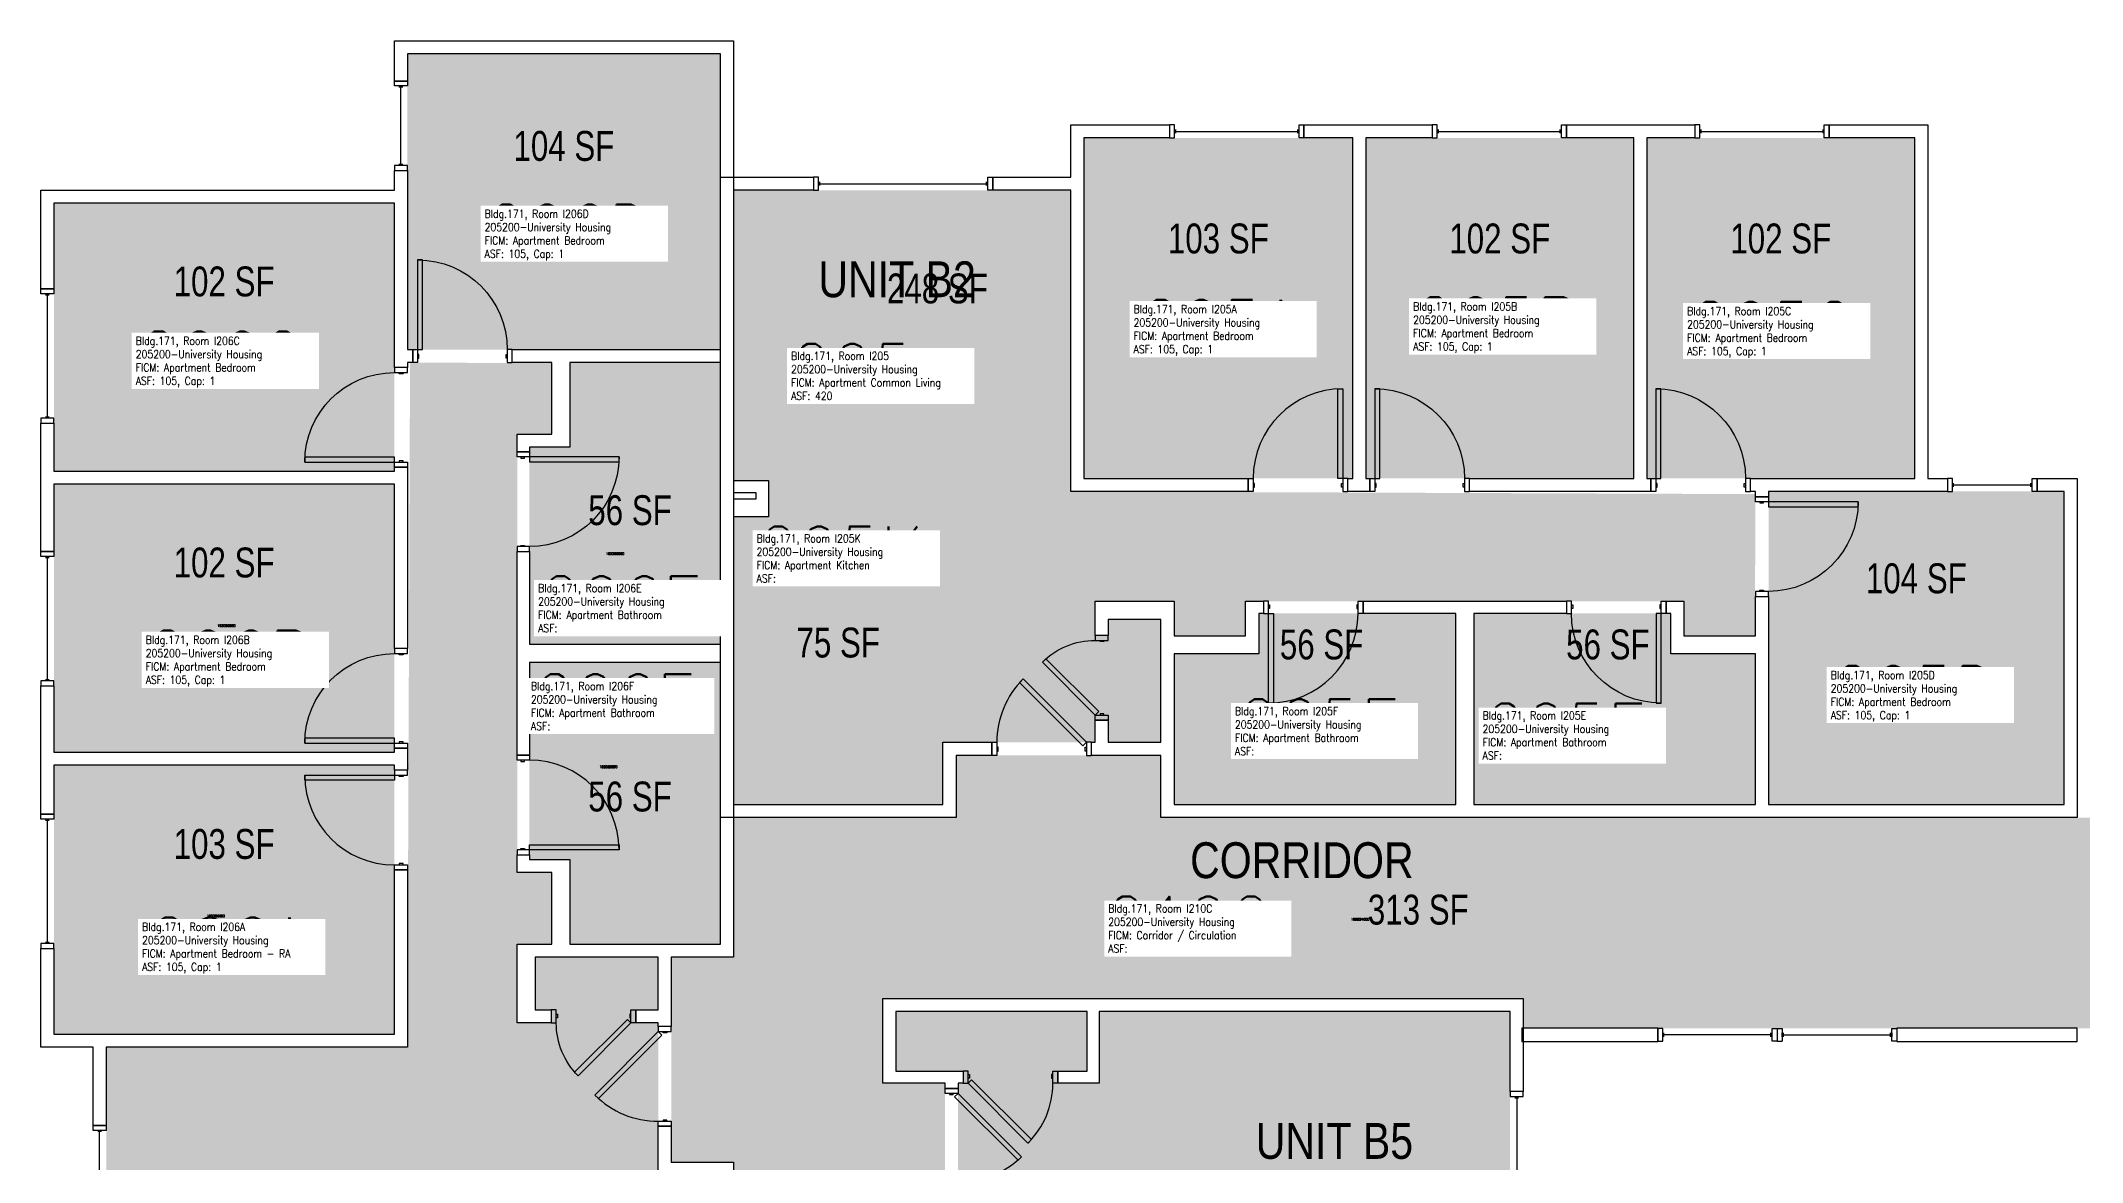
# Model space of a CAD drawing. Header units: inches. Extents: x 79 to 1966, y -19 to 1892.
# Drawn here: x 79 to 899, y 1441 to 1892 of the extents above; entities that cross this region are included whole.
import ezdxf
from ezdxf.enums import TextEntityAlignment as Align

# ---------------------------------------------------------------- set-up
doc = ezdxf.new("R2010")
doc.units = ezdxf.units.IN
doc.header["$LTSCALE"] = 48
doc.header["$MEASUREMENT"] = 0
for name, color, linetype in [('A-AREA-IDEN', 1, 'Continuous'), ('A-DOOR', 2, 'Continuous'), ('A-GLAZ', 1, 'Continuous'), ('A-IDEN-RNUM', 7, 'Continuous'), ('A-IDEN-SNUM', 4, 'Continuous'), ('A-IDEN-VNUM', 4, 'Continuous'), ('A-WALL', 5, 'Continuous'), ('AREA-TEXT', 3, 'Continuous'), ('Rooms-Category-Color', 7, 'Continuous'), ('Rooms-College-Color', 7, 'Continuous'), ('Rooms-Department-Color', 7, 'Continuous'), ('Rooms-Division-Color', 7, 'Continuous'), ('Rooms-Information', 7, 'Continuous')]:
    doc.layers.add(name, color=color, linetype=linetype)
doc.styles.add('AREA', font='arial.ttf', dxfattribs={"width": 0.75, "height": 12})
doc.styles.add('ROOMSNUMBER', font='txt.shx', dxfattribs={"height": 0.03})
doc.styles.add('ROOMVNUMBER', font='simplex.shx', dxfattribs={"width": 0.85})
doc.styles.get("Standard").update_dxf_attribs({"font": 'ARIALN.TTF'})

msp = doc.modelspace()

# ---------------------------------------------------------------- hatches: boundary and pattern name
h = msp.add_hatch()
h.set_pattern_fill('ANSI31', color=256, style=0)
h.set_pattern_definition([(135, (956.54862, 2230.9285), (0.088388348, 0.088388348), [])])
h.paths.add_polyline_path([(625.08, 1646.98), (566.34, 1646.98), (566.34, 1637.77), (625.08, 1637.77)], flags=9)
h = msp.add_hatch()
h.set_pattern_fill('ANSI31', color=256, style=0)
h.set_pattern_definition([(225, (-293.52646, 1951.06687), (-0.088388348, 0.088388348), [])])
h.paths.add_polyline_path([(290.42, 1619.6), (290.42, 1560.86), (299.63, 1560.86), (299.63, 1619.6)], flags=9)
at = {"layer": 'Rooms-Category-Color', "true_color": 0x728ef3}
for points in [[(352.32, 1886.57), (226.57, 1886.59), (226.57, 1767.84), (352.32, 1767.84)], [(606.32, 1852.84), (498.32, 1852.84), (498.32, 1716.09), (606.32, 1716.09), (606.3, 1852.39)], [(719.19, 1852.84), (611.57, 1852.84), (611.55, 1716.1), (719.19, 1716.09), (719.18, 1852.39)], [(724.44, 1852.84), (832.07, 1852.84), (832.07, 1716.09), (724.43, 1716.1), (724.43, 1852.39)], [(768.07, 1652.84), (739.32, 1652.84), (739.32, 1666.71), (563.28, 1666.71), (563.28, 1652.84), (534.53, 1652.84), (534.53, 1666.71), (502.84, 1666.71), (502.84, 1653.04), (508.09, 1653.04), (508.09, 1659.46), (529.28, 1659.46), (529.28, 1610.09), (508.09, 1610.09), (508.09, 1619.04), (502.84, 1619.04), (502.84, 1610.09), (441.71, 1610.09), (441.71, 1715.21), (357.57, 1715.21), (357.57, 1831.84), (493.07, 1831.84), (493.07, 1710.84), (768.07, 1709.77), (767.85, 1652.84)], [(84.57, 1718.96), (84.57, 1826.59), (221.32, 1826.59), (221.3, 1718.95), (85.01, 1718.95)], [(284.57, 1762.59), (284.57, 1733.84), (270.69, 1733.84), (270.69, 1557.8), (284.57, 1557.8), (284.57, 1529.05), (270.69, 1529.05), (270.69, 1497.35), (284.37, 1497.35), (284.37, 1502.6), (277.94, 1502.6), (277.94, 1523.8), (327.32, 1523.8), (327.32, 1502.6), (318.37, 1502.6), (318.37, 1497.35), (327.32, 1497.35), (327.32, 1436.23), (222.19, 1436.23), (222.19, 1352.09), (105.57, 1352.09), (105.57, 1487.59), (226.57, 1487.59), (227.63, 1762.59), (284.57, 1762.37)], [(275.57, 1728.57), (275.57, 1649.44), (352.32, 1649.44), (352.32, 1762.57), (291.82, 1762.59), (291.82, 1728.59)], [(371.57, 1715.21), (371.57, 1700.59), (357.57, 1700.59), (357.57, 1585.09), (441.71, 1585.09), (441.71, 1715.21)], [(84.57, 1713.71), (84.57, 1606.09), (221.3, 1606.07), (221.32, 1713.71), (85.01, 1713.7)], [(892.05, 1585.09), (892.07, 1710.84), (773.32, 1710.84), (773.32, 1585.09)], [(647.66, 1585.09), (534.53, 1585.09), (534.53, 1645.59), (568.53, 1645.59), (568.53, 1661.84), (647.68, 1661.84)], [(734.05, 1661.84), (654.93, 1661.84), (654.93, 1585.09), (768.05, 1585.09), (768.07, 1645.59), (734.07, 1645.59)], [(352.32, 1642.18), (352.32, 1529.05), (291.82, 1529.05), (291.82, 1563.05), (275.57, 1563.05), (275.57, 1642.19)], [(84.57, 1600.84), (84.57, 1492.84), (221.32, 1492.84), (221.32, 1600.84), (85.01, 1600.82)], [(422.79, 1501.96), (499.54, 1501.96), (499.54, 1477.99), (487.79, 1477.99), (487.79, 1473.12), (504.42, 1473.12), (504.42, 1501.96), (669.54, 1501.96), (669.54, 1366.46), (548.54, 1366.46), (548.54, 978.59), (490.54, 978.59), (490.54, 1007.71), (500.54, 1007.71), (500.54, 1184.79), (490.54, 1184.79), (490.54, 1213.92), (504.41, 1213.92), (504.41, 1243.54), (497.16, 1243.54), (497.16, 1355.67), (436.79, 1355.67), (436.79, 1362.92), (422.79, 1362.92), (422.79, 1409.12), (447.79, 1409.12), (447.79, 1473.12), (449.79, 1473.12), (449.79, 1477.99), (422.79, 1477.99)]]:
    msp.add_hatch(color=171, dxfattribs=at).paths.add_polyline_path(points)
at = {"layer": 'Rooms-Category-Color', "true_color": 0xadadad}
for points in [[(357.57, 1579.84), (446.96, 1579.84), (446.96, 1604.84), (529.28, 1604.84), (529.28, 1579.84), (906.57, 1579.84), (906.57, 1495.21), (674.79, 1495.21), (674.79, 1507.21), (417.54, 1507.21), (332.57, 1507.21), (332.57, 1523.8), (357.57, 1523.8)], [(332.57, 1507.21), (417.54, 1507.21), (417.54, 1473.12), (442.54, 1473.12), (442.54, 1413.99), (417.54, 1413.99), (417.54, 849.34), (357.57, 809.24), (357.57, 1175.12), (332.57, 1175.12), (332.57, 1257.44), (357.57, 1257.44), (357.57, 1441.48), (332.57, 1441.48)]]:
    msp.add_hatch(color=253, dxfattribs=at).paths.add_polyline_path(points)
at = {"layer": 'Rooms-College-Color', "true_color": 0xadadad}
for points in [[(352.32, 1886.57), (226.57, 1886.59), (226.57, 1767.84), (352.32, 1767.84)], [(606.32, 1852.84), (498.32, 1852.84), (498.32, 1716.09), (606.32, 1716.09), (606.3, 1852.39)], [(719.19, 1852.84), (611.57, 1852.84), (611.55, 1716.1), (719.19, 1716.09), (719.18, 1852.39)], [(724.44, 1852.84), (832.07, 1852.84), (832.07, 1716.09), (724.43, 1716.1), (724.43, 1852.39)], [(768.07, 1652.84), (739.32, 1652.84), (739.32, 1666.71), (563.28, 1666.71), (563.28, 1652.84), (534.53, 1652.84), (534.53, 1666.71), (502.84, 1666.71), (502.84, 1653.04), (508.09, 1653.04), (508.09, 1659.46), (529.28, 1659.46), (529.28, 1610.09), (508.09, 1610.09), (508.09, 1619.04), (502.84, 1619.04), (502.84, 1610.09), (441.71, 1610.09), (441.71, 1715.21), (357.57, 1715.21), (357.57, 1831.84), (493.07, 1831.84), (493.07, 1710.84), (768.07, 1709.77), (767.85, 1652.84)], [(84.57, 1718.96), (84.57, 1826.59), (221.32, 1826.59), (221.3, 1718.95), (85.01, 1718.95)], [(284.57, 1762.59), (284.57, 1733.84), (270.69, 1733.84), (270.69, 1557.8), (284.57, 1557.8), (284.57, 1529.05), (270.69, 1529.05), (270.69, 1497.35), (284.37, 1497.35), (284.37, 1502.6), (277.94, 1502.6), (277.94, 1523.8), (327.32, 1523.8), (327.32, 1502.6), (318.37, 1502.6), (318.37, 1497.35), (327.32, 1497.35), (327.32, 1436.23), (222.19, 1436.23), (222.19, 1352.09), (105.57, 1352.09), (105.57, 1487.59), (226.57, 1487.59), (227.63, 1762.59), (284.57, 1762.37)], [(275.57, 1728.57), (275.57, 1649.44), (352.32, 1649.44), (352.32, 1762.57), (291.82, 1762.59), (291.82, 1728.59)], [(371.57, 1715.21), (371.57, 1700.59), (357.57, 1700.59), (357.57, 1585.09), (441.71, 1585.09), (441.71, 1715.21)], [(84.57, 1713.71), (84.57, 1606.09), (221.3, 1606.07), (221.32, 1713.71), (85.01, 1713.7)], [(892.05, 1585.09), (892.07, 1710.84), (773.32, 1710.84), (773.32, 1585.09)], [(647.66, 1585.09), (534.53, 1585.09), (534.53, 1645.59), (568.53, 1645.59), (568.53, 1661.84), (647.68, 1661.84)], [(734.05, 1661.84), (654.93, 1661.84), (654.93, 1585.09), (768.05, 1585.09), (768.07, 1645.59), (734.07, 1645.59)], [(352.32, 1642.18), (352.32, 1529.05), (291.82, 1529.05), (291.82, 1563.05), (275.57, 1563.05), (275.57, 1642.19)], [(84.57, 1600.84), (84.57, 1492.84), (221.32, 1492.84), (221.32, 1600.84), (85.01, 1600.82)], [(357.57, 1579.84), (446.96, 1579.84), (446.96, 1604.84), (529.28, 1604.84), (529.28, 1579.84), (906.57, 1579.84), (906.57, 1495.21), (674.79, 1495.21), (674.79, 1507.21), (417.54, 1507.21), (332.57, 1507.21), (332.57, 1523.8), (357.57, 1523.8)], [(332.57, 1507.21), (417.54, 1507.21), (417.54, 1473.12), (442.54, 1473.12), (442.54, 1413.99), (417.54, 1413.99), (417.54, 849.34), (357.57, 809.24), (357.57, 1175.12), (332.57, 1175.12), (332.57, 1257.44), (357.57, 1257.44), (357.57, 1441.48), (332.57, 1441.48)], [(422.79, 1501.96), (499.54, 1501.96), (499.54, 1477.99), (487.79, 1477.99), (487.79, 1473.12), (504.42, 1473.12), (504.42, 1501.96), (669.54, 1501.96), (669.54, 1366.46), (548.54, 1366.46), (548.54, 978.59), (490.54, 978.59), (490.54, 1007.71), (500.54, 1007.71), (500.54, 1184.79), (490.54, 1184.79), (490.54, 1213.92), (504.41, 1213.92), (504.41, 1243.54), (497.16, 1243.54), (497.16, 1355.67), (436.79, 1355.67), (436.79, 1362.92), (422.79, 1362.92), (422.79, 1409.12), (447.79, 1409.12), (447.79, 1473.12), (449.79, 1473.12), (449.79, 1477.99), (422.79, 1477.99)]]:
    msp.add_hatch(color=253, dxfattribs=at).paths.add_polyline_path(points)
at = {"layer": 'Rooms-Department-Color', "true_color": 0x604aed}
for points in [[(352.32, 1886.57), (226.57, 1886.59), (226.57, 1767.84), (352.32, 1767.84)], [(606.32, 1852.84), (498.32, 1852.84), (498.32, 1716.09), (606.32, 1716.09), (606.3, 1852.39)], [(719.19, 1852.84), (611.57, 1852.84), (611.55, 1716.1), (719.19, 1716.09), (719.18, 1852.39)], [(724.44, 1852.84), (832.07, 1852.84), (832.07, 1716.09), (724.43, 1716.1), (724.43, 1852.39)], [(768.07, 1652.84), (739.32, 1652.84), (739.32, 1666.71), (563.28, 1666.71), (563.28, 1652.84), (534.53, 1652.84), (534.53, 1666.71), (502.84, 1666.71), (502.84, 1653.04), (508.09, 1653.04), (508.09, 1659.46), (529.28, 1659.46), (529.28, 1610.09), (508.09, 1610.09), (508.09, 1619.04), (502.84, 1619.04), (502.84, 1610.09), (441.71, 1610.09), (441.71, 1715.21), (357.57, 1715.21), (357.57, 1831.84), (493.07, 1831.84), (493.07, 1710.84), (768.07, 1709.77), (767.85, 1652.84)], [(84.57, 1718.96), (84.57, 1826.59), (221.32, 1826.59), (221.3, 1718.95), (85.01, 1718.95)], [(284.57, 1762.59), (284.57, 1733.84), (270.69, 1733.84), (270.69, 1557.8), (284.57, 1557.8), (284.57, 1529.05), (270.69, 1529.05), (270.69, 1497.35), (284.37, 1497.35), (284.37, 1502.6), (277.94, 1502.6), (277.94, 1523.8), (327.32, 1523.8), (327.32, 1502.6), (318.37, 1502.6), (318.37, 1497.35), (327.32, 1497.35), (327.32, 1436.23), (222.19, 1436.23), (222.19, 1352.09), (105.57, 1352.09), (105.57, 1487.59), (226.57, 1487.59), (227.63, 1762.59), (284.57, 1762.37)], [(275.57, 1728.57), (275.57, 1649.44), (352.32, 1649.44), (352.32, 1762.57), (291.82, 1762.59), (291.82, 1728.59)], [(371.57, 1715.21), (371.57, 1700.59), (357.57, 1700.59), (357.57, 1585.09), (441.71, 1585.09), (441.71, 1715.21)], [(84.57, 1713.71), (84.57, 1606.09), (221.3, 1606.07), (221.32, 1713.71), (85.01, 1713.7)], [(892.05, 1585.09), (892.07, 1710.84), (773.32, 1710.84), (773.32, 1585.09)], [(647.66, 1585.09), (534.53, 1585.09), (534.53, 1645.59), (568.53, 1645.59), (568.53, 1661.84), (647.68, 1661.84)], [(734.05, 1661.84), (654.93, 1661.84), (654.93, 1585.09), (768.05, 1585.09), (768.07, 1645.59), (734.07, 1645.59)], [(352.32, 1642.18), (352.32, 1529.05), (291.82, 1529.05), (291.82, 1563.05), (275.57, 1563.05), (275.57, 1642.19)], [(84.57, 1600.84), (84.57, 1492.84), (221.32, 1492.84), (221.32, 1600.84), (85.01, 1600.82)], [(422.79, 1501.96), (499.54, 1501.96), (499.54, 1477.99), (487.79, 1477.99), (487.79, 1473.12), (504.42, 1473.12), (504.42, 1501.96), (669.54, 1501.96), (669.54, 1366.46), (548.54, 1366.46), (548.54, 978.59), (490.54, 978.59), (490.54, 1007.71), (500.54, 1007.71), (500.54, 1184.79), (490.54, 1184.79), (490.54, 1213.92), (504.41, 1213.92), (504.41, 1243.54), (497.16, 1243.54), (497.16, 1355.67), (436.79, 1355.67), (436.79, 1362.92), (422.79, 1362.92), (422.79, 1409.12), (447.79, 1409.12), (447.79, 1473.12), (449.79, 1473.12), (449.79, 1477.99), (422.79, 1477.99)]]:
    msp.add_hatch(color=173, dxfattribs=at).paths.add_polyline_path(points)
at = {"layer": 'Rooms-Department-Color', "true_color": 0xacacac}
for points in [[(357.57, 1579.84), (446.96, 1579.84), (446.96, 1604.84), (529.28, 1604.84), (529.28, 1579.84), (906.57, 1579.84), (906.57, 1495.21), (674.79, 1495.21), (674.79, 1507.21), (417.54, 1507.21), (332.57, 1507.21), (332.57, 1523.8), (357.57, 1523.8)], [(332.57, 1507.21), (417.54, 1507.21), (417.54, 1473.12), (442.54, 1473.12), (442.54, 1413.99), (417.54, 1413.99), (417.54, 849.34), (357.57, 809.24), (357.57, 1175.12), (332.57, 1175.12), (332.57, 1257.44), (357.57, 1257.44), (357.57, 1441.48), (332.57, 1441.48)]]:
    msp.add_hatch(color=253, dxfattribs=at).paths.add_polyline_path(points)
at = {"layer": 'Rooms-Division-Color', "true_color": 0x604aed}
for points in [[(352.32, 1886.57), (226.57, 1886.59), (226.57, 1767.84), (352.32, 1767.84)], [(606.32, 1852.84), (498.32, 1852.84), (498.32, 1716.09), (606.32, 1716.09), (606.3, 1852.39)], [(719.19, 1852.84), (611.57, 1852.84), (611.55, 1716.1), (719.19, 1716.09), (719.18, 1852.39)], [(724.44, 1852.84), (832.07, 1852.84), (832.07, 1716.09), (724.43, 1716.1), (724.43, 1852.39)], [(768.07, 1652.84), (739.32, 1652.84), (739.32, 1666.71), (563.28, 1666.71), (563.28, 1652.84), (534.53, 1652.84), (534.53, 1666.71), (502.84, 1666.71), (502.84, 1653.04), (508.09, 1653.04), (508.09, 1659.46), (529.28, 1659.46), (529.28, 1610.09), (508.09, 1610.09), (508.09, 1619.04), (502.84, 1619.04), (502.84, 1610.09), (441.71, 1610.09), (441.71, 1715.21), (357.57, 1715.21), (357.57, 1831.84), (493.07, 1831.84), (493.07, 1710.84), (768.07, 1709.77), (767.85, 1652.84)], [(84.57, 1718.96), (84.57, 1826.59), (221.32, 1826.59), (221.3, 1718.95), (85.01, 1718.95)], [(284.57, 1762.59), (284.57, 1733.84), (270.69, 1733.84), (270.69, 1557.8), (284.57, 1557.8), (284.57, 1529.05), (270.69, 1529.05), (270.69, 1497.35), (284.37, 1497.35), (284.37, 1502.6), (277.94, 1502.6), (277.94, 1523.8), (327.32, 1523.8), (327.32, 1502.6), (318.37, 1502.6), (318.37, 1497.35), (327.32, 1497.35), (327.32, 1436.23), (222.19, 1436.23), (222.19, 1352.09), (105.57, 1352.09), (105.57, 1487.59), (226.57, 1487.59), (227.63, 1762.59), (284.57, 1762.37)], [(275.57, 1728.57), (275.57, 1649.44), (352.32, 1649.44), (352.32, 1762.57), (291.82, 1762.59), (291.82, 1728.59)], [(371.57, 1715.21), (371.57, 1700.59), (357.57, 1700.59), (357.57, 1585.09), (441.71, 1585.09), (441.71, 1715.21)], [(84.57, 1713.71), (84.57, 1606.09), (221.3, 1606.07), (221.32, 1713.71), (85.01, 1713.7)], [(892.05, 1585.09), (892.07, 1710.84), (773.32, 1710.84), (773.32, 1585.09)], [(647.66, 1585.09), (534.53, 1585.09), (534.53, 1645.59), (568.53, 1645.59), (568.53, 1661.84), (647.68, 1661.84)], [(734.05, 1661.84), (654.93, 1661.84), (654.93, 1585.09), (768.05, 1585.09), (768.07, 1645.59), (734.07, 1645.59)], [(352.32, 1642.18), (352.32, 1529.05), (291.82, 1529.05), (291.82, 1563.05), (275.57, 1563.05), (275.57, 1642.19)], [(84.57, 1600.84), (84.57, 1492.84), (221.32, 1492.84), (221.32, 1600.84), (85.01, 1600.82)], [(422.79, 1501.96), (499.54, 1501.96), (499.54, 1477.99), (487.79, 1477.99), (487.79, 1473.12), (504.42, 1473.12), (504.42, 1501.96), (669.54, 1501.96), (669.54, 1366.46), (548.54, 1366.46), (548.54, 978.59), (490.54, 978.59), (490.54, 1007.71), (500.54, 1007.71), (500.54, 1184.79), (490.54, 1184.79), (490.54, 1213.92), (504.41, 1213.92), (504.41, 1243.54), (497.16, 1243.54), (497.16, 1355.67), (436.79, 1355.67), (436.79, 1362.92), (422.79, 1362.92), (422.79, 1409.12), (447.79, 1409.12), (447.79, 1473.12), (449.79, 1473.12), (449.79, 1477.99), (422.79, 1477.99)]]:
    msp.add_hatch(color=173, dxfattribs=at).paths.add_polyline_path(points)
at = {"layer": 'Rooms-Division-Color', "true_color": 0xadadad}
for points in [[(357.57, 1579.84), (446.96, 1579.84), (446.96, 1604.84), (529.28, 1604.84), (529.28, 1579.84), (906.57, 1579.84), (906.57, 1495.21), (674.79, 1495.21), (674.79, 1507.21), (417.54, 1507.21), (332.57, 1507.21), (332.57, 1523.8), (357.57, 1523.8)], [(332.57, 1507.21), (417.54, 1507.21), (417.54, 1473.12), (442.54, 1473.12), (442.54, 1413.99), (417.54, 1413.99), (417.54, 849.34), (357.57, 809.24), (357.57, 1175.12), (332.57, 1175.12), (332.57, 1257.44), (357.57, 1257.44), (357.57, 1441.48), (332.57, 1441.48)]]:
    msp.add_hatch(color=253, dxfattribs=at).paths.add_polyline_path(points)

# ---------------------------------------------------------------- linework, layer by layer
at = {"layer": 'A-DOOR'}
for points in [[(230.69, 1767.84), (232.69, 1767.84), (232.69, 1803.84), (230.69, 1803.84)], [(230.69, 1762.59), (228.69, 1762.59), (228.69, 1767.84), (230.69, 1767.84)], [(230.69, 1764.34), (231.19, 1764.34), (231.19, 1765.84), (230.69, 1765.84)], [(266.69, 1764.34), (266.19, 1764.34), (266.19, 1765.84), (266.69, 1765.84)], [(266.69, 1762.59), (268.69, 1762.59), (268.69, 1767.84), (266.69, 1767.84)], [(226.57, 1758.59), (226.57, 1760.59), (221.32, 1760.59), (221.32, 1758.59)], [(224.82, 1758.59), (224.82, 1758.09), (223.32, 1758.09), (223.32, 1758.59)], [(602.32, 1716.09), (600.32, 1716.09), (600.32, 1752.09), (602.32, 1752.09)], [(615.19, 1716.09), (617.19, 1716.09), (617.19, 1752.09), (615.19, 1752.09)], [(728.07, 1716.09), (730.07, 1716.09), (730.07, 1752.09), (728.07, 1752.09)], [(221.32, 1722.59), (221.32, 1724.59), (185.32, 1724.59), (185.32, 1722.59)], [(226.57, 1722.59), (226.57, 1720.59), (221.32, 1720.59), (221.32, 1722.59)], [(224.82, 1722.59), (224.82, 1723.09), (223.32, 1723.09), (223.32, 1722.59)], [(270.69, 1724.69), (270.69, 1726.69), (275.57, 1726.69), (275.57, 1724.69)], [(272.07, 1724.69), (272.07, 1724.19), (273.57, 1724.19), (273.57, 1724.69)], [(275.57, 1724.69), (275.57, 1722.69), (311.57, 1722.69), (311.57, 1724.69)], [(566.32, 1710.84), (564.32, 1710.84), (564.32, 1716.09), (566.32, 1716.09)], [(566.32, 1712.59), (566.82, 1712.59), (566.82, 1714.09), (566.32, 1714.09)], [(602.32, 1712.59), (601.82, 1712.59), (601.82, 1714.09), (602.32, 1714.09)], [(602.32, 1710.84), (604.32, 1710.84), (604.32, 1716.09), (602.32, 1716.09)], [(615.19, 1710.84), (613.19, 1710.84), (613.19, 1716.09), (615.19, 1716.09)], [(615.19, 1712.59), (615.69, 1712.59), (615.69, 1714.09), (615.19, 1714.09)], [(651.19, 1712.59), (650.69, 1712.59), (650.69, 1714.09), (651.19, 1714.09)], [(651.19, 1710.84), (653.19, 1710.84), (653.19, 1716.09), (651.19, 1716.09)], [(728.07, 1710.84), (726.07, 1710.84), (726.07, 1716.09), (728.07, 1716.09)], [(728.07, 1712.59), (728.57, 1712.59), (728.57, 1714.09), (728.07, 1714.09)], [(764.07, 1712.59), (763.57, 1712.59), (763.57, 1714.09), (764.07, 1714.09)], [(764.07, 1710.84), (766.07, 1710.84), (766.07, 1716.09), (764.07, 1716.09)], [(768.07, 1706.71), (768.07, 1708.71), (773.32, 1708.71), (773.32, 1706.71)], [(769.82, 1706.71), (769.82, 1706.21), (771.32, 1706.21), (771.32, 1706.71)], [(773.32, 1706.71), (773.32, 1704.71), (809.32, 1704.71), (809.32, 1706.71)], [(270.69, 1688.69), (270.69, 1686.69), (275.57, 1686.69), (275.57, 1688.69)], [(272.07, 1688.69), (272.07, 1689.19), (273.57, 1689.19), (273.57, 1688.69)], [(572.43, 1666.71), (570.43, 1666.71), (570.43, 1661.84), (572.43, 1661.84)], [(572.43, 1665.34), (572.93, 1665.34), (572.93, 1663.84), (572.43, 1663.84)], [(608.43, 1665.34), (607.93, 1665.34), (607.93, 1663.84), (608.43, 1663.84)], [(608.43, 1666.71), (610.43, 1666.71), (610.43, 1661.84), (608.43, 1661.84)], [(694.18, 1666.71), (692.18, 1666.71), (692.18, 1661.84), (694.18, 1661.84)], [(694.18, 1665.34), (694.68, 1665.34), (694.68, 1663.84), (694.18, 1663.84)], [(730.18, 1665.34), (729.68, 1665.34), (729.68, 1663.84), (730.18, 1663.84)], [(730.18, 1666.71), (732.18, 1666.71), (732.18, 1661.84), (730.18, 1661.84)], [(768.07, 1670.71), (768.07, 1668.71), (773.32, 1668.71), (773.32, 1670.71)], [(769.82, 1670.71), (769.82, 1671.21), (771.32, 1671.21), (771.32, 1670.71)], [(572.43, 1661.84), (574.43, 1661.84), (574.43, 1625.84), (572.43, 1625.84)], [(730.18, 1661.84), (728.18, 1661.84), (728.18, 1625.84), (730.18, 1625.84)], [(508.09, 1651.04), (508.09, 1653.04), (502.84, 1653.04), (502.84, 1651.04)], [(506.34, 1651.04), (506.34, 1650.54), (504.84, 1650.54), (504.84, 1651.04)], [(226.57, 1645.71), (226.57, 1647.71), (221.32, 1647.71), (221.32, 1645.71)], [(224.82, 1645.71), (224.82, 1645.21), (223.32, 1645.21), (223.32, 1645.71)], [(502.84, 1621.04), (504.25, 1622.45), (483.04, 1643.66), (481.62, 1642.25)], [(499.35, 1610.09), (497.93, 1608.67), (472.48, 1634.13), (473.89, 1635.54)], [(508.09, 1621.04), (508.09, 1619.04), (502.84, 1619.04), (502.84, 1621.04)], [(506.34, 1621.04), (506.34, 1621.54), (504.84, 1621.54), (504.84, 1621.04)], [(221.32, 1609.71), (221.32, 1611.71), (185.32, 1611.71), (185.32, 1609.71)], [(226.57, 1609.71), (226.57, 1607.71), (221.32, 1607.71), (221.32, 1609.71)], [(224.82, 1609.71), (224.82, 1610.21), (223.32, 1610.21), (223.32, 1609.71)], [(463.35, 1604.84), (461.35, 1604.84), (461.35, 1610.09), (463.35, 1610.09)], [(463.35, 1606.59), (463.85, 1606.59), (463.85, 1608.09), (463.35, 1608.09)], [(499.35, 1606.59), (498.85, 1606.59), (498.85, 1608.09), (499.35, 1608.09)], [(499.35, 1604.84), (501.35, 1604.84), (501.35, 1610.09), (499.35, 1610.09)], [(270.69, 1602.94), (270.69, 1604.94), (275.57, 1604.94), (275.57, 1602.94)], [(272.07, 1602.94), (272.07, 1602.44), (273.57, 1602.44), (273.57, 1602.94)], [(221.32, 1596.84), (221.32, 1594.84), (185.32, 1594.84), (185.32, 1596.84)], [(226.57, 1596.84), (226.57, 1598.84), (221.32, 1598.84), (221.32, 1596.84)], [(224.82, 1596.84), (224.82, 1596.34), (223.32, 1596.34), (223.32, 1596.84)], [(270.69, 1566.94), (270.69, 1564.94), (275.57, 1564.94), (275.57, 1566.94)], [(272.07, 1566.94), (272.07, 1567.44), (273.57, 1567.44), (273.57, 1566.94)], [(275.57, 1566.94), (275.57, 1568.94), (311.57, 1568.94), (311.57, 1566.94)], [(226.57, 1560.84), (226.57, 1558.84), (221.32, 1558.84), (221.32, 1560.84)], [(224.82, 1560.84), (224.82, 1561.34), (223.32, 1561.34), (223.32, 1560.84)], [(286.37, 1502.6), (284.37, 1502.6), (284.37, 1497.35), (286.37, 1497.35)], [(286.37, 1500.85), (286.87, 1500.85), (286.87, 1499.35), (286.37, 1499.35)], [(316.37, 1500.85), (315.87, 1500.85), (315.87, 1499.35), (316.37, 1499.35)], [(316.37, 1502.6), (318.37, 1502.6), (318.37, 1497.35), (316.37, 1497.35)], [(316.37, 1497.35), (314.95, 1498.77), (293.74, 1477.55), (295.15, 1476.14)], [(327.32, 1493.87), (328.73, 1492.45), (303.28, 1467), (301.86, 1468.41)], [(332.57, 1493.87), (332.57, 1495.87), (327.32, 1495.87), (327.32, 1493.87)], [(330.82, 1493.87), (330.82, 1493.37), (329.32, 1493.37), (329.32, 1493.87)], [(451.82, 1477.99), (449.82, 1477.99), (449.82, 1473.12), (451.82, 1473.12)], [(451.82, 1476.62), (452.32, 1476.62), (452.32, 1475.12), (451.82, 1475.12)], [(485.82, 1476.62), (485.32, 1476.62), (485.32, 1475.12), (485.82, 1475.12)], [(485.82, 1477.99), (487.82, 1477.99), (487.82, 1473.12), (485.82, 1473.12)], [(442.57, 1469.09), (442.57, 1471.09), (447.82, 1471.09), (447.82, 1469.09)], [(444.32, 1469.09), (444.32, 1468.59), (445.82, 1468.59), (445.82, 1469.09)], [(447.82, 1469.09), (446.4, 1467.68), (471.86, 1442.22), (473.27, 1443.63)], [(451.82, 1473.12), (453.23, 1474.53), (477.27, 1450.49), (475.86, 1449.07)], [(332.57, 1457.87), (332.57, 1455.87), (327.32, 1455.87), (327.32, 1457.87)], [(330.82, 1457.87), (330.82, 1458.37), (329.32, 1458.37), (329.32, 1457.87)]]:
    msp.add_lwpolyline(points, close=True, dxfattribs=at)
at = {"layer": 'A-DOOR', "extrusion": (0, 0, -1)}
for centre, radius, start, end in [((-230.69, 1767.84), 36, 90, 180), ((-221.32, 1722.59), 36, 0, 90), ((-615.19, 1716.09), 36, 90, 180), ((-728.07, 1716.09), 36, 90, 180), ((-275.57, 1724.69), 36, 180, 270), ((-773.32, 1706.71), 36, 180, 270), ((-730.18, 1661.84), 36, 270, 0), ((-502.84, 1621.04), 30, 45, 90), ((-221.32, 1609.71), 36, 0, 90), ((-316.37, 1497.35), 30, 315, 0), ((-447.82, 1469.09), 36, 225, 270)]:
    msp.add_arc(centre, radius, start, end, dxfattribs=at)
at = {"layer": 'A-DOOR'}
for centre, radius, start, end in [((602.32, 1716.09), 36, 90, 180), ((572.43, 1661.84), 36, 270, 0), ((499.35, 1610.09), 36, 135, 180), ((275.57, 1566.94), 36, 0, 90), ((221.32, 1596.84), 36, 180, 270), ((327.32, 1493.87), 36, 225, 270), ((451.82, 1473.12), 34, 315, 0)]:
    msp.add_arc(centre, radius, start, end, dxfattribs=at)
at = {"layer": 'A-GLAZ'}
for p, q in [((224.69, 1873.2), (223.19, 1873.2)), ((223.94, 1842.2), (223.94, 1873.2)), ((535.22, 1854.71), (535.22, 1856.21)), ((535.22, 1855.46), (584.22, 1855.46)), ((584.22, 1854.71), (584.22, 1856.21)), ((640.69, 1854.71), (640.69, 1856.21)), ((640.69, 1855.46), (689.69, 1855.46)), ((689.69, 1854.71), (689.69, 1856.21)), ((746.22, 1854.71), (746.22, 1856.21)), ((746.22, 1855.46), (795.22, 1855.46)), ((795.22, 1854.71), (795.22, 1856.21)), ((224.69, 1842.2), (223.19, 1842.2)), ((392.18, 1833.71), (392.18, 1835.21)), ((392.18, 1834.46), (459.18, 1834.46)), ((459.18, 1833.71), (459.18, 1835.21)), ((82.69, 1789.74), (81.19, 1789.74)), ((81.94, 1740.74), (81.94, 1789.74)), ((82.69, 1740.74), (81.19, 1740.74)), ((847.69, 1712.71), (847.69, 1714.21)), ((878.69, 1712.71), (878.69, 1714.21)), ((847.69, 1713.46), (878.69, 1713.46)), ((82.69, 1684.21), (81.19, 1684.21)), ((81.94, 1635.21), (81.94, 1684.21)), ((82.69, 1635.21), (81.19, 1635.21)), ((82.69, 1578.74), (81.19, 1578.74)), ((81.94, 1529.74), (81.94, 1578.74)), ((82.69, 1529.74), (81.19, 1529.74)), ((730.82, 1495.09), (728.82, 1495.09)), ((728.82, 1495.09), (728.82, 1490.09)), ((730.82, 1490.09), (730.82, 1495.09)), ((730.82, 1493.34), (730.82, 1491.84)), ((731.32, 1491.84), (731.32, 1493.34)), ((774.32, 1492.59), (731.32, 1492.59)), ((774.32, 1491.84), (774.32, 1493.34)), ((774.82, 1495.09), (778.82, 1495.09)), ((774.82, 1490.09), (774.82, 1495.09)), ((774.82, 1491.84), (774.82, 1493.34)), ((776.82, 1495.09), (776.82, 1490.09)), ((776.82, 1495.09), (776.82, 1490.09)), ((778.82, 1495.09), (778.82, 1490.09)), ((778.82, 1495.09), (778.82, 1490.09)), ((778.82, 1491.84), (778.82, 1493.34)), ((779.32, 1491.84), (779.32, 1493.34)), ((779.32, 1492.59), (822.32, 1492.59)), ((822.32, 1491.84), (822.32, 1493.34)), ((822.82, 1495.09), (824.82, 1495.09)), ((822.82, 1490.09), (822.82, 1495.09)), ((822.82, 1493.34), (822.82, 1491.84)), ((824.82, 1495.09), (824.82, 1490.09)), ((728.82, 1490.09), (730.82, 1490.09)), ((776.82, 1490.09), (774.82, 1490.09)), ((776.82, 1490.09), (778.82, 1490.09)), ((824.82, 1490.09), (822.82, 1490.09)), ((671.44, 1467.34), (672.94, 1467.34)), ((672.19, 1467.34), (672.19, 1400.34)), ((103.69, 1453.7), (102.19, 1453.7)), ((102.94, 1386.7), (102.94, 1453.7))]:
    msp.add_line(p, q, dxfattribs=at)
for points in [[(221.32, 1873.7), (221.32, 1875.7), (226.57, 1875.7), (226.57, 1873.7)], [(534.72, 1858.09), (532.72, 1858.09), (532.72, 1852.84), (534.72, 1852.84)], [(584.72, 1858.09), (586.72, 1858.09), (586.72, 1852.84), (584.72, 1852.84)], [(640.19, 1858.09), (638.19, 1858.09), (638.19, 1852.84), (640.19, 1852.84)], [(690.19, 1858.09), (692.19, 1858.09), (692.19, 1852.84), (690.19, 1852.84)], [(745.72, 1858.09), (743.72, 1858.09), (743.72, 1852.84), (745.72, 1852.84)], [(795.72, 1858.09), (797.72, 1858.09), (797.72, 1852.84), (795.72, 1852.84)], [(221.32, 1841.7), (221.32, 1839.7), (226.57, 1839.7), (226.57, 1841.7)], [(391.68, 1837.09), (389.68, 1837.09), (389.68, 1831.84), (391.68, 1831.84)], [(459.68, 1837.09), (461.68, 1837.09), (461.68, 1831.84), (459.68, 1831.84)], [(79.32, 1790.24), (79.32, 1792.24), (84.57, 1792.24), (84.57, 1790.24)], [(79.32, 1740.24), (79.32, 1738.24), (84.57, 1738.24), (84.57, 1740.24)], [(847.19, 1716.09), (845.19, 1716.09), (845.19, 1710.84), (847.19, 1710.84)], [(879.19, 1716.09), (881.19, 1716.09), (881.19, 1710.84), (879.19, 1710.84)], [(79.32, 1684.71), (79.32, 1686.71), (84.57, 1686.71), (84.57, 1684.71)], [(79.32, 1634.71), (79.32, 1632.71), (84.57, 1632.71), (84.57, 1634.71)], [(79.32, 1579.24), (79.32, 1581.24), (84.57, 1581.24), (84.57, 1579.24)], [(79.32, 1529.24), (79.32, 1527.24), (84.57, 1527.24), (84.57, 1529.24)], [(674.82, 1467.84), (674.82, 1469.84), (669.57, 1469.84), (669.57, 1467.84)], [(100.32, 1454.2), (100.32, 1456.2), (105.57, 1456.2), (105.57, 1454.2)]]:
    msp.add_lwpolyline(points, close=True, dxfattribs=at)
at = {"layer": 'A-WALL'}
for p, q in [((221.32, 1875.7), (221.32, 1891.84)), ((221.32, 1891.84), (357.57, 1891.84)), ((226.57, 1886.59), (226.57, 1875.7)), ((352.32, 1886.59), (226.57, 1886.59)), ((352.32, 1767.84), (352.32, 1886.59)), ((357.57, 1891.84), (357.57, 1763.21)), ((226.57, 1875.7), (221.32, 1875.7)), ((493.07, 1858.09), (532.72, 1858.09)), ((493.07, 1837.09), (493.07, 1858.09)), ((532.72, 1858.09), (532.72, 1852.84)), ((586.72, 1858.09), (638.19, 1858.09)), ((586.72, 1852.84), (586.72, 1858.09)), ((638.19, 1858.09), (638.19, 1852.84)), ((692.19, 1852.84), (692.19, 1858.09)), ((692.19, 1858.09), (743.72, 1858.09)), ((743.72, 1858.09), (743.72, 1852.84)), ((797.72, 1858.09), (837.32, 1858.09)), ((797.72, 1852.84), (797.72, 1858.09)), ((837.32, 1858.09), (837.32, 1716.09)), ((532.72, 1852.84), (498.32, 1852.84)), ((498.32, 1852.84), (498.32, 1716.09)), ((606.32, 1852.84), (586.72, 1852.84)), ((606.32, 1716.09), (606.32, 1852.84)), ((638.19, 1852.84), (611.57, 1852.84)), ((611.57, 1852.84), (611.57, 1716.09)), ((719.19, 1852.84), (692.19, 1852.84)), ((719.19, 1716.09), (719.19, 1852.84)), ((724.44, 1852.84), (724.44, 1716.09)), ((743.72, 1852.84), (724.44, 1852.84)), ((832.07, 1852.84), (797.72, 1852.84)), ((832.07, 1716.09), (832.07, 1852.84)), ((221.32, 1831.84), (221.32, 1839.7)), ((221.32, 1839.7), (226.57, 1839.7)), ((226.57, 1839.7), (226.57, 1831.21)), ((352.32, 1837.09), (389.68, 1837.09)), ((352.32, 1579.84), (352.32, 1837.09)), ((389.68, 1837.09), (389.68, 1831.84)), ((461.68, 1837.09), (493.07, 1837.09)), ((461.68, 1831.84), (461.68, 1837.09)), ((79.32, 1831.84), (221.32, 1831.84)), ((79.32, 1792.24), (79.32, 1831.84)), ((226.57, 1831.21), (226.57, 1767.84)), ((389.68, 1831.84), (357.57, 1831.84)), ((357.57, 1831.84), (357.57, 1715.21)), ((493.07, 1831.84), (461.68, 1831.84)), ((493.07, 1710.84), (493.07, 1831.84)), ((221.32, 1826.59), (84.57, 1826.59)), ((84.57, 1826.59), (84.57, 1792.24)), ((221.32, 1760.59), (221.32, 1826.59)), ((84.57, 1792.24), (79.32, 1792.24)), ((226.57, 1767.84), (228.69, 1767.84)), ((228.69, 1767.84), (228.69, 1762.59)), ((268.69, 1762.59), (268.69, 1767.84)), ((268.69, 1767.84), (271.32, 1767.84)), ((271.32, 1767.84), (352.32, 1767.84)), ((357.57, 1763.21), (357.57, 1523.8)), ((226.57, 1760.59), (221.32, 1760.59)), ((226.57, 1762.59), (226.57, 1760.59)), ((228.69, 1762.59), (226.57, 1762.59)), ((271.32, 1762.59), (268.69, 1762.59)), ((284.57, 1762.59), (271.32, 1762.59)), ((284.57, 1733.84), (284.57, 1762.59)), ((352.32, 1762.59), (291.82, 1762.59)), ((291.82, 1762.59), (291.82, 1728.59)), ((352.32, 1649.44), (352.32, 1762.59)), ((79.32, 1738.24), (84.57, 1738.24)), ((79.32, 1686.71), (79.32, 1738.24)), ((84.57, 1738.24), (84.57, 1718.96)), ((270.69, 1726.69), (270.69, 1733.84)), ((270.69, 1733.84), (284.57, 1733.84)), ((275.57, 1726.69), (270.69, 1726.69)), ((275.57, 1728.59), (275.57, 1726.69)), ((291.82, 1728.59), (275.57, 1728.59)), ((84.57, 1718.96), (221.32, 1718.96)), ((221.32, 1718.96), (221.32, 1720.59)), ((221.32, 1720.59), (226.57, 1720.59)), ((226.57, 1720.59), (226.57, 1647.71)), ((357.57, 1715.21), (371.57, 1715.21)), ((371.57, 1715.21), (371.57, 1700.59)), ((498.32, 1716.09), (564.32, 1716.09)), ((564.32, 1716.09), (564.32, 1710.84)), ((604.32, 1716.09), (606.32, 1716.09)), ((604.32, 1710.84), (604.32, 1716.09)), ((611.57, 1716.09), (613.19, 1716.09)), ((613.19, 1716.09), (613.19, 1710.84)), ((653.19, 1716.09), (719.19, 1716.09)), ((653.19, 1710.84), (653.19, 1716.09)), ((724.44, 1716.09), (726.07, 1716.09)), ((726.07, 1716.09), (726.07, 1710.84)), ((766.07, 1716.09), (832.07, 1716.09)), ((766.07, 1710.84), (766.07, 1716.09)), ((837.32, 1716.09), (845.19, 1716.09)), ((845.19, 1716.09), (845.19, 1710.84)), ((881.19, 1716.09), (897.32, 1716.09)), ((881.19, 1710.84), (881.19, 1716.09)), ((897.32, 1716.09), (897.32, 1579.84)), ((221.32, 1713.71), (84.57, 1713.71)), ((84.57, 1713.71), (84.57, 1686.71)), ((221.32, 1647.71), (221.32, 1713.71)), ((357.57, 1710.34), (357.57, 1707.84)), ((366.69, 1710.34), (357.57, 1710.34)), ((357.57, 1707.84), (366.69, 1707.84)), ((366.69, 1707.84), (366.69, 1710.34)), ((564.32, 1710.84), (493.07, 1710.84)), ((613.19, 1710.84), (604.32, 1710.84)), ((726.07, 1710.84), (653.19, 1710.84)), ((768.07, 1710.84), (766.07, 1710.84)), ((768.07, 1708.71), (768.07, 1710.84)), ((773.32, 1708.71), (768.07, 1708.71)), ((836.69, 1710.84), (773.32, 1710.84)), ((773.32, 1710.84), (773.32, 1708.71)), ((845.19, 1710.84), (836.69, 1710.84)), ((892.07, 1710.84), (881.19, 1710.84)), ((892.07, 1585.09), (892.07, 1710.84)), ((357.57, 1700.59), (357.57, 1585.09)), ((371.57, 1700.59), (357.57, 1700.59)), ((84.57, 1686.71), (79.32, 1686.71)), ((270.69, 1604.94), (270.69, 1686.69)), ((270.69, 1686.69), (275.57, 1686.69)), ((275.57, 1686.69), (275.57, 1649.44)), ((502.84, 1666.71), (534.53, 1666.71)), ((502.84, 1653.04), (502.84, 1666.71)), ((534.53, 1666.71), (534.53, 1652.84)), ((563.28, 1666.71), (570.43, 1666.71)), ((563.28, 1652.84), (563.28, 1666.71)), ((570.43, 1666.71), (570.43, 1661.84)), ((610.43, 1666.71), (692.18, 1666.71)), ((610.43, 1661.84), (610.43, 1666.71)), ((692.18, 1666.71), (692.18, 1661.84)), ((732.18, 1666.71), (739.32, 1666.71)), ((732.18, 1661.84), (732.18, 1666.71)), ((739.32, 1666.71), (739.32, 1652.84)), ((768.07, 1666.09), (768.07, 1668.71)), ((768.07, 1668.71), (773.32, 1668.71)), ((768.07, 1652.84), (768.07, 1666.09)), ((773.32, 1668.71), (773.32, 1666.09)), ((773.32, 1666.09), (773.32, 1585.09)), ((529.28, 1659.46), (508.09, 1659.46)), ((508.09, 1659.46), (508.09, 1653.04)), ((529.28, 1610.09), (529.28, 1659.46)), ((570.43, 1661.84), (568.53, 1661.84)), ((568.53, 1661.84), (568.53, 1645.59)), ((647.68, 1661.84), (610.43, 1661.84)), ((647.68, 1585.09), (647.68, 1661.84)), ((692.18, 1661.84), (654.93, 1661.84)), ((654.93, 1661.84), (654.93, 1585.09)), ((734.07, 1661.84), (732.18, 1661.84)), ((734.07, 1645.59), (734.07, 1661.84)), ((275.57, 1649.44), (352.32, 1649.44)), ((508.09, 1653.04), (502.84, 1653.04)), ((534.53, 1652.84), (563.28, 1652.84)), ((739.32, 1652.84), (768.07, 1652.84)), ((226.57, 1647.71), (221.32, 1647.71)), ((275.57, 1642.19), (275.57, 1604.94)), ((352.32, 1642.19), (275.57, 1642.19)), ((352.32, 1529.05), (352.32, 1642.19)), ((568.53, 1645.59), (534.53, 1645.59)), ((534.53, 1645.59), (534.53, 1585.09)), ((768.07, 1645.59), (734.07, 1645.59)), ((768.07, 1585.09), (768.07, 1645.59)), ((79.32, 1581.24), (79.32, 1632.71)), ((79.32, 1632.71), (84.57, 1632.71)), ((84.57, 1632.71), (84.57, 1606.09)), ((502.84, 1610.09), (502.84, 1619.04)), ((502.84, 1619.04), (508.09, 1619.04)), ((508.09, 1619.04), (508.09, 1610.09)), ((221.32, 1606.09), (221.32, 1607.71)), ((221.32, 1607.71), (226.57, 1607.71)), ((226.57, 1607.71), (226.57, 1598.84)), ((441.71, 1610.09), (461.35, 1610.09)), ((441.71, 1585.09), (441.71, 1610.09)), ((461.35, 1610.09), (461.35, 1604.84)), ((501.35, 1610.09), (502.84, 1610.09)), ((501.35, 1604.84), (501.35, 1610.09)), ((508.09, 1610.09), (529.28, 1610.09)), ((84.57, 1606.09), (221.32, 1606.09)), ((84.57, 1600.84), (84.57, 1581.24)), ((221.32, 1600.84), (84.57, 1600.84)), ((221.32, 1598.84), (221.32, 1600.84)), ((275.57, 1604.94), (270.69, 1604.94)), ((461.35, 1604.84), (446.96, 1604.84)), ((446.96, 1604.84), (446.96, 1579.84)), ((529.28, 1604.84), (501.35, 1604.84)), ((529.28, 1579.84), (529.28, 1604.84)), ((226.57, 1598.84), (221.32, 1598.84)), ((357.57, 1585.09), (441.71, 1585.09)), ((534.53, 1585.09), (647.68, 1585.09)), ((654.93, 1585.09), (768.07, 1585.09)), ((773.32, 1585.09), (892.07, 1585.09)), ((84.57, 1581.24), (79.32, 1581.24)), ((446.96, 1579.84), (352.32, 1579.84)), ((768.69, 1579.84), (529.28, 1579.84)), ((897.32, 1579.84), (768.69, 1579.84)), ((221.32, 1492.84), (221.32, 1558.84)), ((221.32, 1558.84), (226.57, 1558.84)), ((226.57, 1558.84), (226.57, 1487.59)), ((270.69, 1557.8), (270.69, 1564.94)), ((270.69, 1564.94), (275.57, 1564.94)), ((275.57, 1564.94), (275.57, 1563.05)), ((275.57, 1563.05), (291.82, 1563.05)), ((291.82, 1563.05), (291.82, 1529.05)), ((284.57, 1557.8), (270.69, 1557.8)), ((284.57, 1529.05), (284.57, 1557.8)), ((79.32, 1487.59), (79.32, 1527.24)), ((79.32, 1527.24), (84.57, 1527.24)), ((84.57, 1527.24), (84.57, 1492.84)), ((270.69, 1497.35), (270.69, 1529.05)), ((270.69, 1529.05), (284.57, 1529.05)), ((291.82, 1529.05), (352.32, 1529.05)), ((277.94, 1523.8), (277.94, 1502.6)), ((327.32, 1523.8), (277.94, 1523.8)), ((327.32, 1502.6), (327.32, 1523.8)), ((332.57, 1523.8), (332.57, 1495.87)), ((357.57, 1523.8), (332.57, 1523.8)), ((277.94, 1502.6), (284.37, 1502.6)), ((284.37, 1502.6), (284.37, 1497.35)), ((318.37, 1497.35), (318.37, 1502.6)), ((318.37, 1502.6), (327.32, 1502.6)), ((417.57, 1507.21), (674.82, 1507.21)), ((417.57, 1473.12), (417.57, 1507.21)), ((499.57, 1501.96), (422.82, 1501.96)), ((422.82, 1501.96), (422.82, 1477.99)), ((499.57, 1477.99), (499.57, 1501.96)), ((504.44, 1501.96), (504.44, 1473.12)), ((669.57, 1501.96), (504.44, 1501.96)), ((669.57, 1469.84), (669.57, 1501.96)), ((674.82, 1507.21), (674.82, 1469.84)), ((84.57, 1492.84), (221.32, 1492.84)), ((284.37, 1497.35), (270.69, 1497.35)), ((327.32, 1497.35), (318.37, 1497.35)), ((327.32, 1495.87), (327.32, 1497.35)), ((332.57, 1495.87), (327.32, 1495.87)), ((728.82, 1495.21), (674.19, 1495.21)), ((674.19, 1495.21), (674.19, 1489.96)), ((728.82, 1489.96), (728.82, 1495.21)), ((897.32, 1495.21), (824.82, 1495.21)), ((824.82, 1495.21), (824.82, 1489.96)), ((897.32, 1489.96), (897.32, 1495.21)), ((100.32, 1487.59), (79.32, 1487.59)), ((100.32, 1456.2), (100.32, 1487.59)), ((226.57, 1487.59), (105.57, 1487.59)), ((105.57, 1487.59), (105.57, 1456.2)), ((674.19, 1489.96), (728.82, 1489.96)), ((824.82, 1489.96), (897.32, 1489.96)), ((422.82, 1477.99), (449.82, 1477.99)), ((449.82, 1477.99), (449.82, 1473.12)), ((487.82, 1473.12), (487.82, 1477.99)), ((487.82, 1477.99), (499.57, 1477.99)), ((442.57, 1473.12), (417.57, 1473.12)), ((442.57, 1471.09), (442.57, 1473.12)), ((447.82, 1471.09), (442.57, 1471.09)), ((449.82, 1473.12), (447.82, 1473.12)), ((447.82, 1473.12), (447.82, 1471.09)), ((504.44, 1473.12), (487.82, 1473.12)), ((674.82, 1469.84), (669.57, 1469.84)), ((105.57, 1456.2), (100.32, 1456.2)), ((327.32, 1436.23), (327.32, 1455.87)), ((327.32, 1455.87), (332.57, 1455.87)), ((332.57, 1455.87), (332.57, 1441.48)), ((332.57, 1441.48), (357.57, 1441.48)), ((357.57, 1441.48), (357.57, 1346.84))]:
    msp.add_line(p, q, dxfattribs=at)

# ---------------------------------------------------------------- texts
at = {"layer": 'A-AREA-IDEN'}
for s, p in [('UNIT B2', (423.28, 1788.85)), ('CORRIDOR', (585.87, 1555.52)), ('UNIT B5', (598.94, 1442.78))]:
    msp.add_text(s, height=14.4, dxfattribs=at).set_placement(p, align=Align.CENTER)
at = {"layer": 'A-IDEN-RNUM', "style": 'ROOMSNUMBER', "width": 0.85}
for s, p in [('0206-D0', (301.6, 1817.17)), ('0205-A0', (548.09, 1777.29)), ('0205-B0', (662.01, 1776.45)), ('0205-C0', (775.08, 1778.13)), ('0206-C0', (154.38, 1762.01)), ('0205-00', (404.76, 1756.49)), ('0206-E0', (310.01, 1685.83)), ('0205-K0', (385.93, 1683.1)), ('0206-B0', (153.86, 1656.94)), ('0205-D0', (829.93, 1635.65)), ('0205-F0', (600.41, 1610.35)), ('0205-E0', (694.07, 1612.04)), ('0206-F0', (307.38, 1600.21)), ('0206-A0', (149.65, 1540.32)), ('0210-C0', (609.28, 1538.98))]:
    msp.add_text(s, height=1, dxfattribs=at).set_placement(p, align=Align.MIDDLE_CENTER)
at = {"layer": 'A-IDEN-SNUM', "style": 'ROOMSNUMBER', "width": 0.85}
for s, p in [('1710I206D0', (301.6, 1817.17)), ('1710I205A0', (548.09, 1777.29)), ('1710I205B0', (662.01, 1776.45)), ('1710I205C0', (775.08, 1778.13)), ('1710I206C0', (154.38, 1762.01)), ('1710I20500', (404.76, 1756.49)), ('1710I206E0', (310.01, 1685.83)), ('1710I205K0', (385.93, 1683.1)), ('1710I206B0', (153.86, 1656.94)), ('1710I205D0', (829.93, 1635.65)), ('1710I205F0', (600.41, 1610.35)), ('1710I205E0', (694.07, 1612.04)), ('1710I206F0', (307.38, 1600.21)), ('1710I206A0', (149.65, 1540.32)), ('1710I210C0', (609.28, 1538.98))]:
    msp.add_text(s, height=1, dxfattribs=at).set_placement(p, align=Align.MIDDLE_CENTER)
at = {"layer": 'A-IDEN-VNUM', "style": 'ROOMVNUMBER', "width": 0.85}
for s, p in [('206D', (291.28, 1814.88)), ('205A', (552.87, 1776.56)), ('205B', (664.27, 1777.63)), ('205C', (774.78, 1775.79)), ('206C', (151.6, 1763.84)), ('205', (405.28, 1758.85)), ('205K', (400.54, 1685.54)), ('206E', (312.32, 1665.57)), ('206B', (155.15, 1643.74)), ('205D', (832.01, 1629.56)), ('206F', (309.43, 1626.23)), ('205F', (592.22, 1616.17)), ('205E', (691.72, 1614.41)), ('210C', (540.42, 1536.89)), ('206A', (154.58, 1528.46))]:
    msp.add_text(s, height=22.5, dxfattribs=at).set_placement(p, align=Align.MIDDLE_CENTER)
at = {"layer": 'AREA-TEXT', "style": 'AREA', "width": 0.75}
for s, p in [('104 SF', (289.44, 1849.63)), ('103 SF', (552.32, 1812.45)), ('102 SF', (665.37, 1812.45)), ('102 SF', (778.25, 1812.45)), ('102 SF', (152.94, 1795.19)), ('248 SF', (439.47, 1792.37)), ('56 SF', (316, 1703.32)), ('102 SF', (152.94, 1682.31)), ('104 SF', (832.69, 1675.95)), ('75 SF', (399.64, 1650.15)), ('56 SF', (593.79, 1649.39)), ('56 SF', (708.8, 1649.39)), ('56 SF', (316, 1588.31)), ('103 SF', (152.94, 1569.26)), ('313 SF', (632.64, 1542.88))]:
    msp.add_text(s, height=12, dxfattribs=at).set_placement(p, align=Align.MIDDLE_CENTER)

# ---------------------------------------------------------------- next in the draw order: texts
at = {"layer": 'Rooms-Information', "width": 72, "attachment_point": 7, "style": 'ROOMVNUMBER', "bg_fill": 3, "box_fill_scale": 1.5, "bg_fill_color": 256, "bg_fill_true_color": 13158600, "bg_fill_transparency": 0}
for s, insert, char_height in [('Bldg.171, Room I206D^M^J205200-University Housing^M^JFICM: Apartment Bedroom^M^JASF: 105, Cap: 1', (257.59, 1803.63), 3.2143), ('Bldg.171, Room I205B^M^J205200-University Housing^M^JFICM: Apartment Bedroom^M^JASF: 105, Cap: 1', (630.57, 1766.38), 3.2143), ('Bldg.171, Room I205A^M^J205200-University Housing^M^JFICM: Apartment Bedroom^M^JASF: 105, Cap: 1', (518.26, 1765.31), 3.2143), ('Bldg.171, Room I205C^M^J205200-University Housing^M^JFICM: Apartment Bedroom^M^JASF: 105, Cap: 1', (740.63, 1764.54), 3.2143), ('Bldg.171, Room I206C^M^J205200-University Housing^M^JFICM: Apartment Bedroom^M^JASF: 105, Cap: 1', (117.44, 1752.59), 3.2143), ('Bldg.171, Room I205^M^J205200-University Housing^M^JFICM: Apartment Common Living^M^JASF: 420', (380.69, 1747.6), 3.2143), ('Bldg.171, Room I205K^M^J205200-University Housing^M^JFICM: Apartment Kitchen^M^JASF: ', (366.85, 1674.29), 3.2143), ('Bldg.171, Room I206E^M^J205200-University Housing^M^JFICM: Apartment Bathroom^M^JASF: ', (279.08, 1654.32), 3.2143), ('Bldg.171, Room I206B^M^J205200-University Housing^M^JFICM: Apartment Bedroom^M^JASF: 105, Cap: 1', (121.45, 1632.49), 3.2143), ('Bldg.171, Room I205D^M^J205200-University Housing^M^JFICM: Apartment Bedroom^M^JASF: 105, Cap: 1', (798.32, 1618.31), 3.2143), ('Bldg.171, Room I206F^M^J205200-University Housing^M^JFICM: Apartment Bathroom^M^JASF: ', (276.19, 1614.98), 3.2143), ('Bldg.171, Room I205F^M^J205200-University Housing^M^JFICM: Apartment Bathroom^M^JASF: ', (558.98, 1604.92), 3.2143), ('Bldg.171, Room I205E^M^J205200-University Housing^M^JFICM: Apartment Bathroom^M^JASF: ', (658.48, 1603.16), 3.2143), ('Bldg.171, Room I210C^M^J205200-University Housing^M^JFICM: Corridor / Circulation^M^JASF: ', (508.09, 1525.64), 3.2143), ('Bldg.171, Room I206A^M^J205200-University Housing^M^JFICM: Apartment Bedroom - RA^M^JASF: 105, Cap: 1', (119.98, 1517.21), 3.21429)]:
    msp.add_mtext(s, dxfattribs=dict(at, insert=insert, char_height=char_height))

doc.saveas('drawing.dxf')
